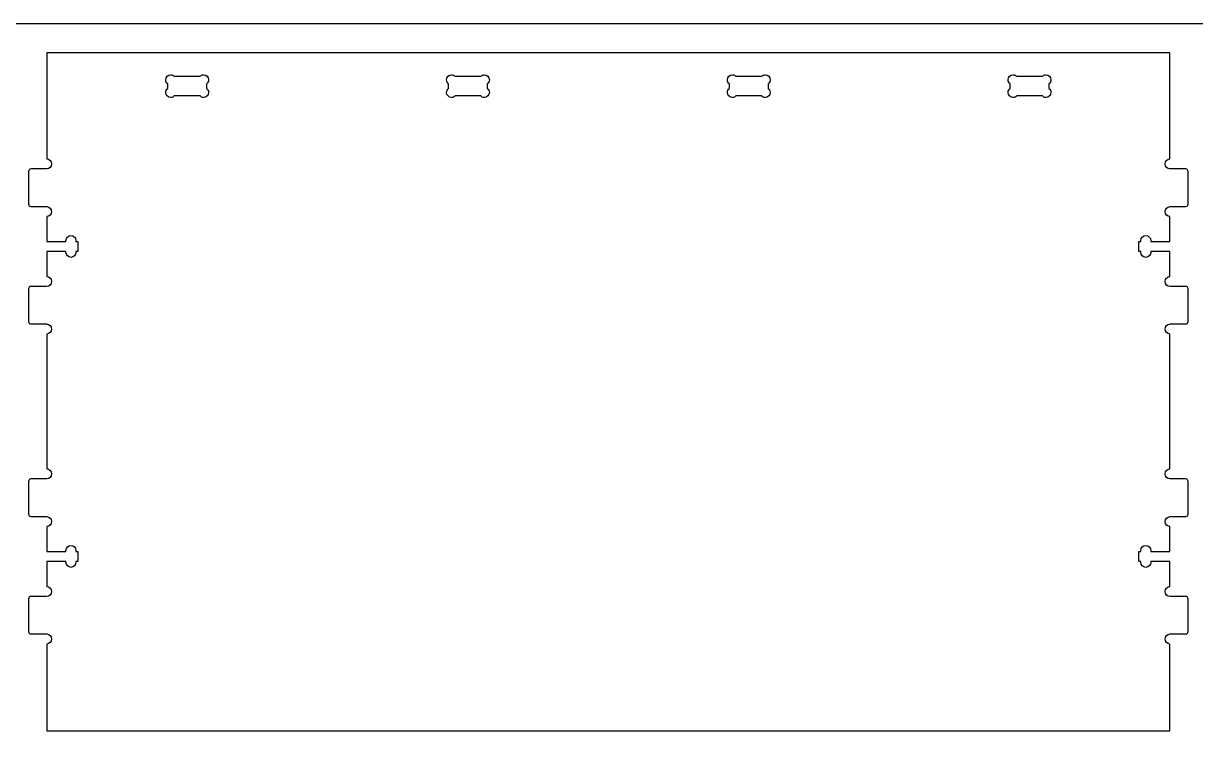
# Model space of a CAD drawing. Extents: x 0 to 4896, y 0 to 5028.
# Drawn here: x 798 to 1567, y 4555 to 5028 of the extents above; entities that cross this region are included whole.
import ezdxf

# ---------------------------------------------------------------- set-up
doc = ezdxf.new("R2010")
doc.units = 0
doc.layers.add('Layer_1', color=7, linetype='CONTINUOUS')

msp = doc.modelspace()

# ---------------------------------------------------------------- linework, layer by layer
at = {"layer": 'Layer_1', "color": 1}
msp.add_lwpolyline([(0.635, 5027.708851), (2438.984285, 5027.708851), (2438.984285, 3808.559707), (0.635, 3808.559707), (0.635, 5027.708851)], dxfattribs=at)
at = {"layer": 'Layer_1', "color": 7}
for points in [[(813.620702, 5008.466968), (813.620702, 4938.925719)], [(1550.185453, 4938.925719), (1550.185453, 5008.466968), (813.620702, 5008.466968), (813.620702, 5008.466968)], [(894.95376, 4994.029608), (894.95376, 4994.029608)], [(897.282093, 4993.068359), (914.074316, 4993.068359)], [(1079.10376, 4994.029608), (1079.10376, 4994.029608)], [(1081.432093, 4993.068359), (1098.224316, 4993.068359)], [(1263.25376, 4994.029608), (1263.25376, 4994.029608)], [(1265.582093, 4993.068359), (1282.374316, 4993.068359)], [(1447.412537, 4994.029608), (1447.412537, 4994.029608)], [(1449.74087, 4993.068359), (1466.533093, 4993.068359)], [(892.978204, 4985.130859), (892.978204, 4988.076412)], [(918.378204, 4988.076412), (918.378204, 4985.130859)], [(1077.128204, 4985.130859), (1077.128204, 4988.076412)], [(1102.528204, 4988.076412), (1102.528204, 4985.130859)], [(1261.278204, 4985.130859), (1261.278204, 4988.076412)], [(1286.678204, 4988.076412), (1286.678204, 4985.130859)], [(1445.436982, 4985.130859), (1445.436982, 4988.076412)], [(1470.836982, 4988.076412), (1470.836982, 4985.130859)], [(914.065284, 4980.147943), (897.290842, 4980.147943)], [(1098.215284, 4980.147943), (1081.440842, 4980.147943)], [(1282.365284, 4980.147943), (1265.590842, 4980.147943)], [(1466.524344, 4980.147943), (1449.749619, 4980.147943)], [(801.661536, 4930.705997), (801.661536, 4909.274888)], [(813.620702, 4932.337523), (813.620702, 4932.293497), (812.024453, 4932.293497), (803.240287, 4932.293497)], [(1560.574899, 4932.293497), (1551.79045, 4932.293497), (1550.185453, 4932.293497), (1550.185453, 4932.337523)], [(1562.153368, 4909.274888), (1562.153368, 4930.705997)], [(803.240287, 4907.687388), (807.270702, 4907.687388), (813.620702, 4907.687388), (813.620702, 4907.643079)], [(1550.185453, 4907.643079), (1550.185453, 4907.687388), (1556.544202, 4907.687388), (1560.574899, 4907.687388)], [(813.620702, 4901.055166), (813.620702, 4884.77433), (826.20612, 4884.77433), (826.20612, 4885.365303)], [(1537.608784, 4885.365303), (1537.608784, 4884.77433), (1550.185453, 4884.77433), (1550.185453, 4901.055166)], [(832.776536, 4885.365303), (832.776536, 4884.77433), (833.923204, 4884.77433), (833.923204, 4878.203914), (832.776536, 4878.203914), (832.776536, 4877.62169)], [(1531.038368, 4877.62169), (1531.038368, 4878.203914), (1529.891982, 4878.203914), (1529.891982, 4884.77433), (1531.038368, 4884.77433), (1531.038368, 4885.365303)], [(826.20612, 4877.62169), (826.20612, 4878.203914), (813.620702, 4878.203914), (813.620702, 4861.790999)], [(1550.185453, 4861.790999), (1550.185453, 4878.203914), (1537.608784, 4878.203914), (1537.608784, 4877.62169)], [(801.661536, 4853.712388), (801.661536, 4832.280997)], [(806.609173, 4855.299888), (803.240287, 4855.299888)], [(813.479591, 4855.202803), (807.385284, 4855.202803)], [(1556.429619, 4855.202803), (1550.335313, 4855.202803)], [(1560.574899, 4855.299888), (1557.20573, 4855.299888)], [(1562.153368, 4832.280997), (1562.153368, 4853.712388)], [(803.240287, 4830.693497), (807.182649, 4830.693497), (812.024453, 4830.693497), (813.620702, 4830.693497), (813.620702, 4830.64947)], [(1550.185453, 4830.64947), (1550.185453, 4830.693497), (1551.79045, 4830.693497), (1556.632537, 4830.693497), (1560.574899, 4830.693497)], [(813.620702, 4824.061274), (813.620702, 4735.69919)], [(1550.185453, 4735.69919), (1550.185453, 4824.061274)], [(801.661536, 4727.479468), (801.661536, 4706.048359)], [(813.620702, 4729.111277), (813.620702, 4729.066968), (812.024453, 4729.066968), (803.240287, 4729.066968)], [(1560.574899, 4729.066968), (1551.79045, 4729.066968), (1550.185453, 4729.066968), (1550.185453, 4729.111277)], [(1562.153368, 4706.048359), (1562.153368, 4727.479468)], [(803.240287, 4704.460859), (807.270702, 4704.460859), (813.620702, 4704.460859), (813.620702, 4704.416832)], [(1550.185453, 4704.416832), (1550.185453, 4704.460859), (1556.544202, 4704.460859), (1560.574899, 4704.460859)], [(813.620702, 4697.828637), (813.620702, 4681.547801), (826.20612, 4681.547801), (826.20612, 4682.138774)], [(1537.608784, 4682.138774), (1537.608784, 4681.547801), (1550.185453, 4681.547801), (1550.185453, 4697.828637)], [(832.776536, 4682.138774), (832.776536, 4681.547801), (833.923204, 4681.547801), (833.923204, 4674.977386), (832.776536, 4674.977386), (832.776536, 4674.395443)], [(1531.038368, 4674.395443), (1531.038368, 4674.977386), (1529.891982, 4674.977386), (1529.891982, 4681.547801), (1531.038368, 4681.547801), (1531.038368, 4682.138774)], [(826.20612, 4674.395443), (826.20612, 4674.977386), (813.620702, 4674.977386), (813.620702, 4658.56447)], [(1550.185453, 4658.56447), (1550.185453, 4674.977386), (1537.608784, 4674.977386), (1537.608784, 4674.395443)], [(801.661536, 4650.485859), (801.661536, 4629.054468)], [(806.609173, 4652.073359), (803.240287, 4652.073359)], [(813.479591, 4651.976274), (807.385284, 4651.976274)], [(1556.429619, 4651.976274), (1550.335313, 4651.976274)], [(1560.574899, 4652.073359), (1557.20573, 4652.073359)], [(1562.153368, 4629.054468), (1562.153368, 4650.485859)], [(803.240287, 4627.466968), (807.182649, 4627.466968), (812.024453, 4627.466968), (813.620702, 4627.466968), (813.620702, 4627.422941)], [(1550.185453, 4627.422941), (1550.185453, 4627.466968), (1551.79045, 4627.466968), (1556.632537, 4627.466968), (1560.574899, 4627.466968)], [(813.620702, 4620.834746), (813.620702, 4563.993497), (1550.185453, 4563.993497), (1550.185453, 4620.834746)]]:
    msp.add_lwpolyline(points, dxfattribs=at)
for points in [[(891.646398, 4990.722246), (891.646398, 4992.55161), (893.124678, 4994.029608), (894.95376, 4994.029608)], [(892.978204, 4988.076412), (892.170484, 4988.677263), (891.646398, 4989.633997), (891.646398, 4990.722246)], [(894.95376, 4994.029608), (895.864209, 4994.029608), (896.685758, 4993.660179), (897.282093, 4993.068359)], [(914.074316, 4993.068359), (914.670369, 4993.660179), (915.491918, 4994.029608), (916.402649, 4994.029608)], [(916.402649, 4994.029608), (918.232013, 4994.029608), (919.709729, 4992.55161), (919.709729, 4990.722246)], [(919.709729, 4990.722246), (919.709729, 4989.633997), (919.185642, 4988.677263), (918.378204, 4988.076412)], [(1075.796398, 4990.722246), (1075.796398, 4992.55161), (1077.274396, 4994.029608), (1079.10376, 4994.029608)], [(1077.128204, 4988.076412), (1076.320484, 4988.677263), (1075.796398, 4989.633997), (1075.796398, 4990.722246)], [(1079.10376, 4994.029608), (1080.013644, 4994.029608), (1080.835758, 4993.660179), (1081.432093, 4993.068359)], [(1098.224316, 4993.068359), (1098.820369, 4993.660179), (1099.641918, 4994.029608), (1100.552649, 4994.029608)], [(1100.552649, 4994.029608), (1102.382013, 4994.029608), (1103.859729, 4992.55161), (1103.859729, 4990.722246)], [(1103.859729, 4990.722246), (1103.859729, 4989.633997), (1103.335642, 4988.677263), (1102.528204, 4988.076412)], [(1259.946398, 4990.722246), (1259.946398, 4992.55161), (1261.424396, 4994.029608), (1263.25376, 4994.029608)], [(1261.278204, 4988.076412), (1260.470484, 4988.677263), (1259.946398, 4989.633997), (1259.946398, 4990.722246)], [(1263.25376, 4994.029608), (1264.163644, 4994.029608), (1264.985758, 4993.660179), (1265.582093, 4993.068359)], [(1282.374316, 4993.068359), (1282.970087, 4993.660179), (1283.791918, 4994.029608), (1284.702649, 4994.029608)], [(1284.702649, 4994.029608), (1286.531449, 4994.029608), (1288.009729, 4992.55161), (1288.009729, 4990.722246)], [(1288.009729, 4990.722246), (1288.009729, 4989.633997), (1287.485642, 4988.677263), (1286.678204, 4988.076412)], [(1444.105175, 4990.722246), (1444.105175, 4992.55161), (1445.583455, 4994.029608), (1447.412537, 4994.029608)], [(1445.436982, 4988.076412), (1444.629544, 4988.677263), (1444.105175, 4989.633997), (1444.105175, 4990.722246)], [(1447.412537, 4994.029608), (1448.322986, 4994.029608), (1449.144817, 4993.660179), (1449.74087, 4993.068359)], [(1466.533093, 4993.068359), (1467.129428, 4993.660179), (1467.951259, 4994.029608), (1468.861426, 4994.029608)], [(1468.861426, 4994.029608), (1470.69079, 4994.029608), (1472.168788, 4992.55161), (1472.168788, 4990.722246)], [(1472.168788, 4990.722246), (1472.168788, 4989.633997), (1471.644702, 4988.677263), (1470.836982, 4988.076412)], [(891.646398, 4982.485026), (891.646398, 4983.572428), (892.171896, 4984.529726), (892.978204, 4985.130859)], [(894.95376, 4979.186412), (893.124678, 4979.186412), (891.646398, 4980.655661), (891.646398, 4982.485026)], [(919.709729, 4982.485026), (919.709729, 4980.655661), (918.231449, 4979.186412), (916.402649, 4979.186412)], [(918.378204, 4985.130859), (919.184796, 4984.529726), (919.709729, 4983.572428), (919.709729, 4982.485026)], [(1075.796398, 4982.485026), (1075.796398, 4983.572428), (1076.321896, 4984.529726), (1077.128204, 4985.130859)], [(1079.10376, 4979.186412), (1077.274678, 4979.186412), (1075.796398, 4980.655661), (1075.796398, 4982.485026)], [(1103.859729, 4982.485026), (1103.859729, 4980.655661), (1102.381449, 4979.186412), (1100.552649, 4979.186412)], [(1102.528204, 4985.130859), (1103.334513, 4984.529726), (1103.859729, 4983.572428), (1103.859729, 4982.485026)], [(1259.946398, 4982.485026), (1259.946398, 4983.572428), (1260.471896, 4984.529726), (1261.278204, 4985.130859)], [(1263.25376, 4979.186412), (1261.424113, 4979.186412), (1259.946398, 4980.655661), (1259.946398, 4982.485026)], [(1288.009729, 4982.485026), (1288.009729, 4980.655661), (1286.531449, 4979.186412), (1284.702649, 4979.186412)], [(1286.678204, 4985.130859), (1287.483949, 4984.529726), (1288.009729, 4983.572428), (1288.009729, 4982.485026)], [(1444.105175, 4982.485026), (1444.105175, 4983.572428), (1444.630673, 4984.529726), (1445.436982, 4985.130859)], [(1447.412537, 4979.186412), (1445.583455, 4979.186412), (1444.105175, 4980.655661), (1444.105175, 4982.485026)], [(1472.168788, 4982.485026), (1472.168788, 4980.655661), (1470.69079, 4979.186412), (1468.861426, 4979.186412)], [(1470.836982, 4985.130859), (1471.643573, 4984.529726), (1472.168788, 4983.572428), (1472.168788, 4982.485026)], [(897.290842, 4980.147943), (896.693942, 4979.551043), (895.867878, 4979.186412), (894.95376, 4979.186412)], [(916.402649, 4979.186412), (915.488249, 4979.186412), (914.662184, 4979.551043), (914.065284, 4980.147943)], [(1081.440842, 4980.147943), (1080.844224, 4979.551043), (1080.017878, 4979.186412), (1079.10376, 4979.186412)], [(1100.552649, 4979.186412), (1099.637402, 4979.186412), (1098.812184, 4979.551043), (1098.215284, 4980.147943)], [(1265.590842, 4980.147943), (1264.993942, 4979.551043), (1264.167878, 4979.186412), (1263.25376, 4979.186412)], [(1284.702649, 4979.186412), (1283.787684, 4979.186412), (1282.961902, 4979.551043), (1282.365284, 4980.147943)], [(1449.749619, 4980.147943), (1449.152719, 4979.551043), (1448.327219, 4979.186412), (1447.412537, 4979.186412)], [(1468.861426, 4979.186412), (1467.947026, 4979.186412), (1467.120679, 4979.551043), (1466.524344, 4980.147943)], [(813.620702, 4938.925719), (815.382333, 4938.850648), (816.777922, 4937.408492), (816.778204, 4935.627388)], [(816.778204, 4935.627388), (816.778204, 4933.846001), (815.382333, 4932.412312), (813.620702, 4932.337523)], [(1547.036982, 4935.627388), (1547.036982, 4937.405388), (1548.428055, 4938.846132), (1550.185453, 4938.925719)], [(1550.185453, 4932.337523), (1548.428055, 4932.416546), (1547.036982, 4933.849106), (1547.036982, 4935.627388)], [(803.240287, 4932.293497), (802.367938, 4932.293497), (801.661536, 4931.585401), (801.661536, 4930.705997)], [(1562.153368, 4930.705997), (1562.153368, 4931.585401), (1561.447248, 4932.293497), (1560.574899, 4932.293497)], [(801.661536, 4909.274888), (801.661536, 4908.395201), (802.367938, 4907.687388), (803.240287, 4907.687388)], [(813.620702, 4907.643079), (815.382333, 4907.568572), (816.777922, 4906.134601), (816.778204, 4904.353497)], [(816.778204, 4904.353497), (816.778204, 4902.572392), (815.382333, 4901.129954), (813.620702, 4901.055166)], [(1547.036982, 4904.353497), (1547.036982, 4906.131779), (1548.428055, 4907.564057), (1550.185453, 4907.643079)], [(1550.185453, 4901.055166), (1548.428055, 4901.13447), (1547.036982, 4902.575497), (1547.036982, 4904.353497)], [(1560.574899, 4907.687388), (1561.447248, 4907.687388), (1562.153368, 4908.395201), (1562.153368, 4909.274888)], [(826.20612, 4885.365303), (826.20612, 4887.18479), (827.676216, 4888.654886), (829.495702, 4888.654886)], [(829.495702, 4888.654886), (831.315189, 4888.654886), (832.776536, 4887.18479), (832.776536, 4885.365303)], [(1531.038368, 4885.365303), (1531.038368, 4887.18479), (1532.499997, 4888.654886), (1534.319202, 4888.654886)], [(1534.319202, 4888.654886), (1536.138688, 4888.654886), (1537.608784, 4887.18479), (1537.608784, 4885.365303)], [(829.495702, 4874.332108), (827.676216, 4874.332108), (826.20612, 4875.802203), (826.20612, 4877.62169)], [(832.776536, 4877.62169), (832.776536, 4875.802203), (831.315189, 4874.332108), (829.495702, 4874.332108)], [(1534.319202, 4874.332108), (1532.499997, 4874.332108), (1531.038368, 4875.802203), (1531.038368, 4877.62169)], [(1537.608784, 4877.62169), (1537.608784, 4875.802203), (1536.138688, 4874.332108), (1534.319202, 4874.332108)], [(816.778204, 4858.501134), (816.778204, 4856.67177), (815.308673, 4855.202803), (813.479591, 4855.202803)], [(813.620702, 4861.790999), (815.382333, 4861.71621), (816.777922, 4860.282239), (816.778204, 4858.501134)], [(1547.036982, 4858.501134), (1547.036982, 4860.279417), (1548.428055, 4861.711694), (1550.185453, 4861.790999)], [(1550.335313, 4855.202803), (1548.50623, 4855.202803), (1547.036982, 4856.672052), (1547.036982, 4858.501134)], [(803.240287, 4855.299888), (802.367938, 4855.299888), (801.661536, 4854.591792), (801.661536, 4853.712388)], [(807.385284, 4855.202803), (807.118584, 4855.202803), (806.857529, 4855.240621), (806.609173, 4855.299888)], [(1557.20573, 4855.299888), (1556.957375, 4855.240621), (1556.696319, 4855.202803), (1556.429619, 4855.202803)], [(1562.153368, 4853.712388), (1562.153368, 4854.591792), (1561.447248, 4855.299888), (1560.574899, 4855.299888)], [(801.661536, 4832.280997), (801.661536, 4831.401592), (802.367938, 4830.693497), (803.240287, 4830.693497)], [(813.620702, 4830.64947), (815.382333, 4830.574399), (816.777922, 4829.131961), (816.778204, 4827.350857)], [(816.778204, 4827.350857), (816.778204, 4825.569752), (815.382333, 4824.135781), (813.620702, 4824.061274)], [(1547.036982, 4827.350857), (1547.036982, 4829.129139), (1548.428055, 4830.569883), (1550.185453, 4830.64947)], [(1550.185453, 4824.061274), (1548.428055, 4824.140297), (1547.036982, 4825.572857), (1547.036982, 4827.350857)], [(1560.574899, 4830.693497), (1561.447248, 4830.693497), (1562.153368, 4831.401592), (1562.153368, 4832.280997)], [(813.620702, 4735.69919), (815.382333, 4735.624119), (816.777922, 4734.181963), (816.778204, 4732.400859)], [(1547.036982, 4732.400859), (1547.036982, 4734.178859), (1548.428055, 4735.619886), (1550.185453, 4735.69919)], [(803.240287, 4729.066968), (802.367938, 4729.066968), (801.661536, 4728.359154), (801.661536, 4727.479468)], [(816.778204, 4732.400859), (816.778204, 4730.619754), (815.382333, 4729.185783), (813.620702, 4729.111277)], [(1550.185453, 4729.111277), (1548.428055, 4729.190299), (1547.036982, 4730.622577), (1547.036982, 4732.400859)], [(1562.153368, 4727.479468), (1562.153368, 4728.359154), (1561.447248, 4729.066968), (1560.574899, 4729.066968)], [(801.661536, 4706.048359), (801.661536, 4705.168954), (802.367938, 4704.460859), (803.240287, 4704.460859)], [(813.620702, 4704.416832), (815.382333, 4704.342043), (816.777922, 4702.908072), (816.778204, 4701.126968)], [(1547.036982, 4701.126968), (1547.036982, 4702.90525), (1548.428055, 4704.337528), (1550.185453, 4704.416832)], [(1560.574899, 4704.460859), (1561.447248, 4704.460859), (1562.153368, 4705.168954), (1562.153368, 4706.048359)], [(816.778204, 4701.126968), (816.778204, 4699.345863), (815.382333, 4697.903708), (813.620702, 4697.828637)], [(1550.185453, 4697.828637), (1548.428055, 4697.908223), (1547.036982, 4699.348968), (1547.036982, 4701.126968)], [(826.20612, 4682.138774), (826.20612, 4683.958261), (827.676216, 4685.428357), (829.495702, 4685.428357)], [(829.495702, 4685.428357), (831.315189, 4685.428357), (832.776536, 4683.958261), (832.776536, 4682.138774)], [(1531.038368, 4682.138774), (1531.038368, 4683.958261), (1532.499997, 4685.428357), (1534.319202, 4685.428357)], [(1534.319202, 4685.428357), (1536.138688, 4685.428357), (1537.608784, 4683.958261), (1537.608784, 4682.138774)], [(829.495702, 4671.105579), (827.676216, 4671.105579), (826.20612, 4672.575957), (826.20612, 4674.395443)], [(832.776536, 4674.395443), (832.776536, 4672.575957), (831.315189, 4671.105579), (829.495702, 4671.105579)], [(1534.319202, 4671.105579), (1532.499997, 4671.105579), (1531.038368, 4672.575957), (1531.038368, 4674.395443)], [(1537.608784, 4674.395443), (1537.608784, 4672.575957), (1536.138688, 4671.105579), (1534.319202, 4671.105579)], [(813.620702, 4658.56447), (815.382333, 4658.489963), (816.777922, 4657.055992), (816.778204, 4655.274888)], [(1547.036982, 4655.274888), (1547.036982, 4657.052888), (1548.428055, 4658.485448), (1550.185453, 4658.56447)], [(803.240287, 4652.073359), (802.367938, 4652.073359), (801.661536, 4651.365263), (801.661536, 4650.485859)], [(807.385284, 4651.976274), (807.118584, 4651.976274), (806.857529, 4652.014374), (806.609173, 4652.073359)], [(816.778204, 4655.274888), (816.778204, 4653.445523), (815.308673, 4651.976274), (813.479591, 4651.976274)], [(1550.335313, 4651.976274), (1548.50623, 4651.976274), (1547.036982, 4653.445523), (1547.036982, 4655.274888)], [(1557.20573, 4652.073359), (1556.957375, 4652.014374), (1556.696319, 4651.976274), (1556.429619, 4651.976274)], [(1562.153368, 4650.485859), (1562.153368, 4651.365263), (1561.447248, 4652.073359), (1560.574899, 4652.073359)], [(801.661536, 4629.054468), (801.661536, 4628.175063), (802.367938, 4627.466968), (803.240287, 4627.466968)], [(813.620702, 4627.422941), (815.382333, 4627.34787), (816.777922, 4625.905714), (816.778204, 4624.12461)], [(1547.036982, 4624.12461), (1547.036982, 4625.90261), (1548.428055, 4627.343354), (1550.185453, 4627.422941)], [(1560.574899, 4627.466968), (1561.447248, 4627.466968), (1562.153368, 4628.175063), (1562.153368, 4629.054468)], [(816.778204, 4624.12461), (816.778204, 4622.343223), (815.382333, 4620.909534), (813.620702, 4620.834746)], [(1550.185453, 4620.834746), (1548.428055, 4620.913768), (1547.036982, 4622.346328), (1547.036982, 4624.12461)]]:
    msp.add_open_spline(points, degree=3, dxfattribs=at)

doc.saveas('drawing.dxf')
